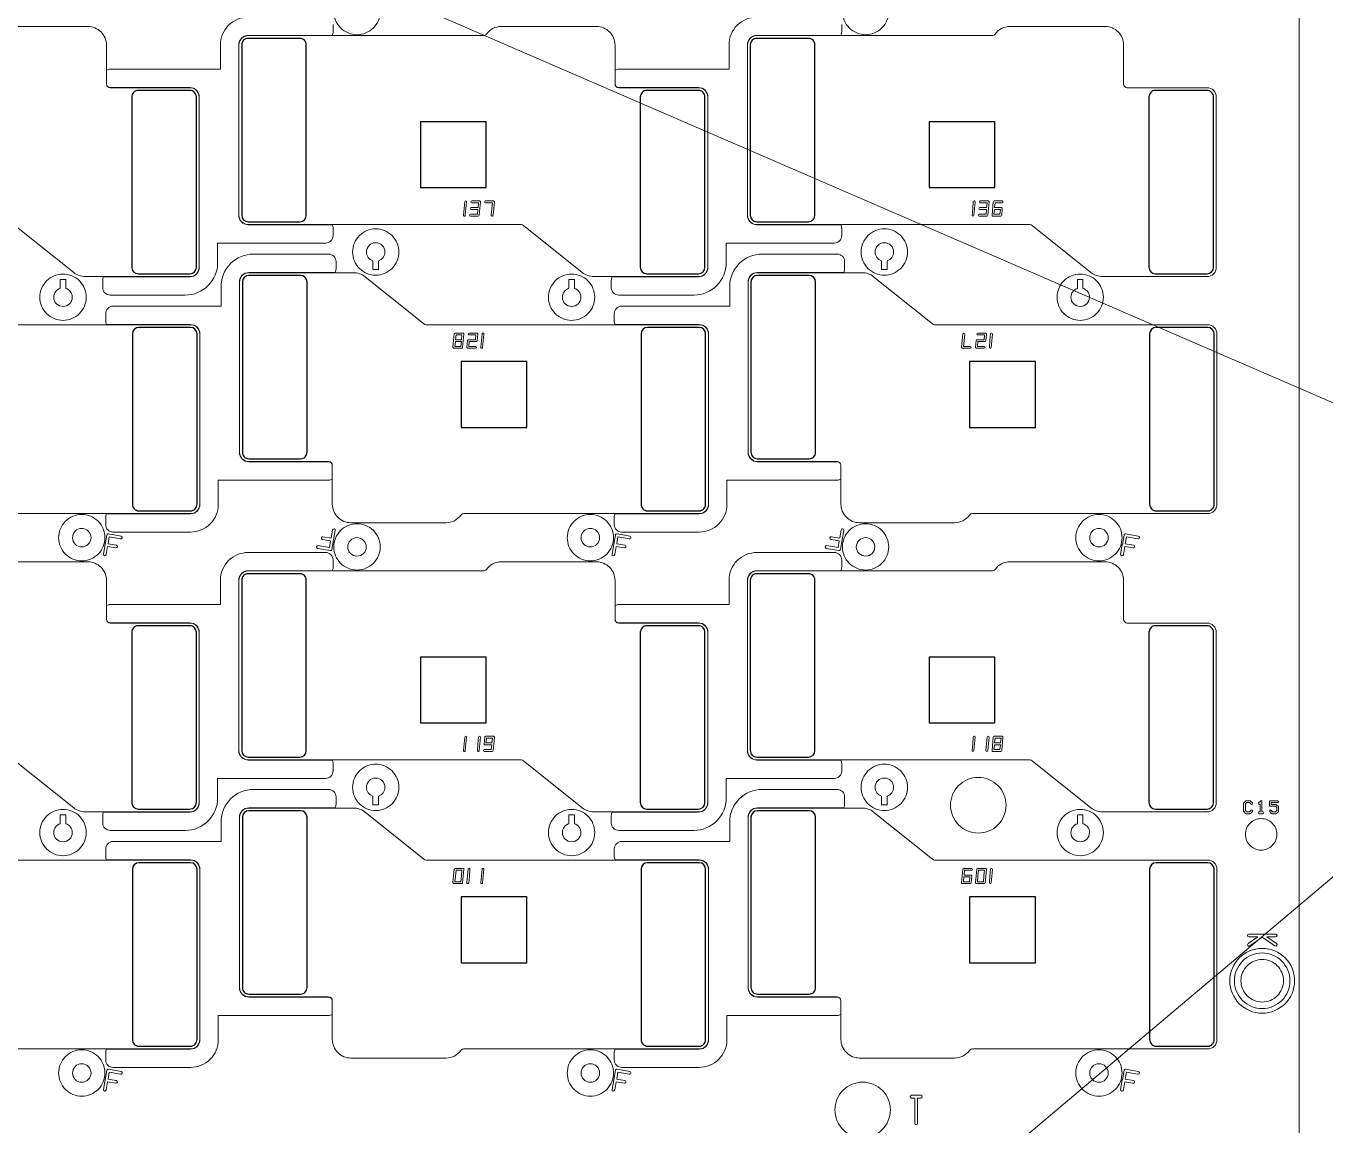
# Model space of a CAD drawing. Extents: x 2541 to 3941, y 2348 to 3338.
# Drawn here: x 3621.2 to 3691.3, y 2917.7 to 2977.1 of the extents above; entities that cross this region are included whole.
import ezdxf

# ---------------------------------------------------------------- set-up
doc = ezdxf.new("R2010")
doc.units = 0
doc.layers.get('0').update_dxf_attribs({"lineweight": 0})
doc.layers.add('barcodea-b_layer1', color=2, linetype='Continuous')
doc.layers.add('susa-b_layer0', color=1, linetype='Continuous')
doc.layers.add('備註', color=1, linetype='Continuous', lineweight=0)

msp = doc.modelspace()

# ---------------------------------------------------------------- linework, layer by layer
for p, q in [((3687.88549, 2934.54087), (3687.98483, 2934.54087)), ((3688.71601, 2927.52095), (3688.19408, 2927.8809))]:
    msp.add_line(p, q)
at = {"linetype": 'Continuous'}
for points in [[(3689.94795, 3057.52356), (3689.94795, 2915.09945, 0.142084), (3687.18575, 2915.45844), (3687.18575, 2914.95186, -0.19212), (3690.44795, 2914.25854), (3690.44795, 2906.77522, -0.192121), (3687.18575, 2906.0819), (3687.18575, 2905.57531, 0.013526), (3687.45389, 2905.54135)], [(3633.17948, 2977.55701, 0.414364), (3631.6796, 2976.05638), (3631.6796, 2974.74701), (3625.72249, 2974.74701, 0.124388), (3625.53249, 2974.69901), (3625.53249, 2973.94701, 0.414224), (3625.72249, 2973.75701), (3630.02947, 2973.75701, -0.414218), (3630.53959, 2973.24688), (3630.53959, 2964.047, -0.414217), (3630.02947, 2963.53688), (3625.3705, 2963.53688, 0.124388), (3625.32249, 2963.34688), (3625.32249, 2962.94688, 0.414218), (3625.72249, 2962.54688), (3629.77959, 2962.54688, 0.414215), (3631.52959, 2964.29688), (3631.52959, 2965.35688), (3637.36437, 2965.35688, 0.414218), (3637.76437, 2965.75688), (3637.76437, 2966.15688, 0.124386), (3637.71636, 2966.34688), (3633.17948, 2966.34688, -0.414365), (3632.6696, 2966.85701), (3632.6696, 2976.05688, -0.414366), (3633.17948, 2976.56701), (3637.71636, 2976.56701, 0.124392), (3637.76437, 2976.75701), (3637.76437, 2977.15701, 0.414218)], [(3660.64948, 2977.55701, 0.414364), (3659.1496, 2976.05638), (3659.1496, 2974.74701), (3653.19249, 2974.74701, 0.124388), (3653.00249, 2974.69901), (3653.00249, 2973.94701, 0.414224), (3653.19249, 2973.75701), (3657.49947, 2973.75701, -0.414218), (3658.00959, 2973.24688), (3658.00959, 2964.047, -0.414217), (3657.49947, 2963.53688), (3652.8405, 2963.53688, 0.124388), (3652.79249, 2963.34688), (3652.79249, 2962.94688, 0.414218), (3653.19249, 2962.54688), (3657.24959, 2962.54688, 0.414215), (3658.99959, 2964.29688), (3658.99959, 2965.35688), (3664.83437, 2965.35688, 0.414218), (3665.23437, 2965.75688), (3665.23437, 2966.15688, 0.124386), (3665.18636, 2966.34688), (3660.64948, 2966.34688, -0.414365), (3660.1396, 2966.85701), (3660.1396, 2976.05688, -0.414366), (3660.64948, 2976.56701), (3665.18636, 2976.56701, 0.124392), (3665.23437, 2976.75701), (3665.23437, 2977.15701, 0.414218)], [(3687.83549, 2935.06618), (3687.83549, 2934.64087), (3687.78615, 2934.64087, 1), (3687.78615, 2934.54087), (3687.88549, 2934.54087)], [(3687.98483, 2934.54087, 1), (3687.98483, 2934.64087), (3687.93549, 2934.64087), (3687.93549, 2935.18689, 0.669786), (3687.84998, 2935.22209), (3687.7508, 2935.12291, 1), (3687.82151, 2935.0522), (3687.83549, 2935.06618)], [(3688.19408, 2927.8809), (3688.67343, 2927.8809, 1), (3688.67343, 2928.0309), (3687.23303, 2928.0309, 1), (3687.23303, 2927.8809), (3687.71237, 2927.8809)], [(3687.71237, 2927.8809), (3687.19045, 2927.52095, 1), (3687.27561, 2927.39747), (3687.95323, 2927.8648), (3688.63085, 2927.39747, 1), (3688.71601, 2927.52095)]]:
    msp.add_lwpolyline(points, format="xyb", dxfattribs=at)
for points in [[(3640.3051, 2977.85785, 0.414215), (3639.0551, 2979.10785, 0.414215), (3637.8051, 2977.85785, 0.414215), (3639.0551, 2976.60785, 0.414215)], [(3667.7751, 2977.85785, 0.414215), (3666.5251, 2979.10785, 0.414215), (3665.2751, 2977.85785, 0.414215), (3666.5251, 2976.60785, 0.414215)], [(3630.52959, 2964.047), (3630.52959, 2973.24688, 0.414219), (3630.02947, 2973.74701), (3625.72249, 2973.74701, -0.414223), (3625.52249, 2973.94701), (3625.52249, 2976.05181, 0.414215), (3624.52249, 2977.0518), (3619.3856, 2977.0518, 0.24029), (3618.57596, 2976.6392, -0.240069), (3618.41453, 2976.55701), (3605.70948, 2976.55701, 0.414366), (3605.2096, 2976.05689), (3605.2096, 2966.85701, 0.414365), (3605.70948, 2966.35688), (3620.45901, 2966.35688, -0.170771), (3620.58422, 2966.31284), (3623.75516, 2963.7671, 0.170765), (3624.38127, 2963.54688), (3630.02947, 2963.54688, 0.414218)], [(3657.99959, 2964.047), (3657.99959, 2973.24688, 0.414219), (3657.49947, 2973.74701), (3653.19249, 2973.74701, -0.414223), (3652.99249, 2973.94701), (3652.99249, 2976.05181, 0.414215), (3651.99249, 2977.0518), (3646.8556, 2977.0518, 0.24029), (3646.04596, 2976.6392, -0.240069), (3645.88453, 2976.55701), (3633.17948, 2976.55701, 0.414366), (3632.6796, 2976.05689), (3632.6796, 2966.85701, 0.414365), (3633.17948, 2966.35688), (3647.92901, 2966.35688, -0.170771), (3648.05422, 2966.31284), (3651.22516, 2963.7671, 0.170765), (3651.85127, 2963.54688), (3657.49947, 2963.54688, 0.414218)], [(3685.46959, 2964.047), (3685.46959, 2973.24688, 0.414219), (3684.96947, 2973.74701), (3680.66249, 2973.74701, -0.414223), (3680.46249, 2973.94701), (3680.46249, 2976.05181, 0.414215), (3679.46249, 2977.0518), (3674.3256, 2977.0518, 0.24029), (3673.51596, 2976.6392, -0.240069), (3673.35453, 2976.55701), (3660.64948, 2976.55701, 0.414366), (3660.1496, 2976.05689), (3660.1496, 2966.85701, 0.414365), (3660.64948, 2966.35688), (3675.39901, 2966.35688, -0.170771), (3675.52422, 2966.31284), (3678.69516, 2963.7671, 0.170765), (3679.32127, 2963.54688), (3684.96947, 2963.54688, 0.414218)], [(3644.97475, 2967.57429, 1), (3644.8752, 2967.58383), (3644.84076, 2967.2243), (3644.80633, 2966.86478, 1), (3644.90587, 2966.85524), (3644.94031, 2967.21477)], [(3645.72475, 2967.57429, 0.443552), (3645.6748, 2967.62906), (3645.25312, 2967.62906, 1), (3645.25312, 2967.52906), (3645.61996, 2967.52906), (3645.5951, 2967.26953), (3645.21868, 2967.26953, 1), (3645.21868, 2967.16953), (3645.58552, 2967.16953), (3645.56066, 2966.91001), (3645.18425, 2966.91001, 1), (3645.18425, 2966.81001), (3645.60592, 2966.81001, 0.387555), (3645.65587, 2966.85524)], [(3646.47475, 2967.57429, 0.443552), (3646.4248, 2967.62906), (3646.00312, 2967.62906, 1), (3646.00312, 2967.52906), (3646.36996, 2967.52906), (3646.30633, 2966.86478, 1), (3646.40587, 2966.85524)], [(3672.44475, 2967.57429, 1), (3672.3452, 2967.58383), (3672.31076, 2967.2243), (3672.27633, 2966.86478, 1), (3672.37587, 2966.85524), (3672.41031, 2967.21477)], [(3673.19475, 2967.57429, 0.443552), (3673.1448, 2967.62906), (3672.72312, 2967.62906, 1), (3672.72312, 2967.52906), (3673.08996, 2967.52906), (3673.0651, 2967.26953), (3672.68868, 2967.26953, 1), (3672.68868, 2967.16953), (3673.05552, 2967.16953), (3673.03066, 2966.91001), (3672.65425, 2966.91001, 1), (3672.65425, 2966.81001), (3673.07592, 2966.81001, 0.387555), (3673.12587, 2966.85524)], [(3673.91031, 2967.21477, 0.443552), (3673.86036, 2967.26953), (3673.4937, 2967.26953), (3673.51856, 2967.52906), (3673.89497, 2967.52906, 1), (3673.89497, 2967.62906), (3673.47329, 2967.62906, 0.387555), (3673.42335, 2967.58383), (3673.35447, 2966.86478, 0.443552), (3673.40442, 2966.81001), (3673.82592, 2966.81001, 0.387555), (3673.87587, 2966.85524)], [(3641.31768, 2964.873, 0.414215), (3640.06768, 2966.123, 0.414215), (3638.81768, 2964.873, 0.414215), (3640.06768, 2963.623, 0.414215)], [(3668.78768, 2964.873, 0.414215), (3667.53768, 2966.123, 0.414215), (3666.28768, 2964.873, 0.414215), (3667.53768, 2963.623, 0.414215)], [(3640.56768, 2964.873, -0.327542), (3640.21768, 2964.39603), (3640.21768, 2963.92185), (3639.91768, 2963.92185), (3639.91768, 2964.39603, -0.327544), (3639.56768, 2964.873, -0.414217), (3640.06768, 2965.373, -0.414217)], [(3668.03768, 2964.873, -0.327542), (3667.68768, 2964.39603), (3667.68768, 2963.92185), (3667.38768, 2963.92185), (3667.38768, 2964.39603, -0.327544), (3667.03768, 2964.873, -0.414217), (3667.53768, 2965.373, -0.414217)], [(3637.92341, 2963.95688), (3637.92341, 2964.35688, 0.414218), (3637.52341, 2964.75688), (3633.4663, 2964.75688, 0.414215), (3631.7163, 2963.00688), (3631.7163, 2961.94688), (3625.88153, 2961.94688, 0.414218), (3625.48153, 2961.54688), (3625.48153, 2961.14688, 0.124388), (3625.52953, 2960.95688), (3630.06642, 2960.95688, -0.414365), (3630.57629, 2960.44675), (3630.57629, 2951.24688, -0.414366), (3630.06642, 2950.73675), (3625.52953, 2950.73675, 0.124388), (3625.48153, 2950.54675), (3625.48153, 2950.14675, 0.414218), (3625.88153, 2949.74675), (3630.06642, 2949.74675, 0.414364), (3631.56629, 2951.24738), (3631.56629, 2952.55675), (3637.52341, 2952.55675, 0.124386), (3637.71341, 2952.60475), (3637.71341, 2953.35675, 0.414224), (3637.52341, 2953.54675), (3633.21643, 2953.54675, -0.414218), (3632.7063, 2954.05688), (3632.7063, 2963.25676, -0.414217), (3633.21643, 2963.76688), (3637.8754, 2963.76688, 0.124392)], [(3665.39341, 2963.95688), (3665.39341, 2964.35688, 0.414218), (3664.99341, 2964.75688), (3660.9363, 2964.75688, 0.414215), (3659.1863, 2963.00688), (3659.1863, 2961.94688), (3653.35153, 2961.94688, 0.414218), (3652.95153, 2961.54688), (3652.95153, 2961.14688, 0.124388), (3652.99953, 2960.95688), (3657.53642, 2960.95688, -0.414365), (3658.04629, 2960.44675), (3658.04629, 2951.24688, -0.414366), (3657.53642, 2950.73675), (3652.99953, 2950.73675, 0.124388), (3652.95153, 2950.54675), (3652.95153, 2950.14675, 0.414218), (3653.35153, 2949.74675), (3657.53642, 2949.74675, 0.414364), (3659.03629, 2951.24738), (3659.03629, 2952.55675), (3664.99341, 2952.55675, 0.124386), (3665.18341, 2952.60475), (3665.18341, 2953.35675, 0.414224), (3664.99341, 2953.54675), (3660.68643, 2953.54675, -0.414218), (3660.1763, 2954.05688), (3660.1763, 2963.25676, -0.414217), (3660.68643, 2963.76688), (3665.3454, 2963.76688, 0.124392)], [(3630.56629, 2951.24687), (3630.56629, 2960.44675, 0.414365), (3630.06642, 2960.94688), (3615.31689, 2960.94688, -0.170771), (3615.19168, 2960.99092), (3612.02074, 2963.53666, 0.170765), (3611.39463, 2963.75688), (3605.74643, 2963.75688, 0.414218), (3605.2463, 2963.25676), (3605.2463, 2954.05688, 0.414219), (3605.74643, 2953.55675), (3610.05341, 2953.55675, -0.414223), (3610.25341, 2953.35675), (3610.25341, 2951.25195, 0.414215), (3611.2534, 2950.25196), (3616.3903, 2950.25196, 0.24029), (3617.19994, 2950.66456, -0.240069), (3617.36137, 2950.74675), (3630.06642, 2950.74675, 0.414366)], [(3658.03629, 2951.24687), (3658.03629, 2960.44675, 0.414365), (3657.53642, 2960.94688), (3642.78689, 2960.94688, -0.170771), (3642.66168, 2960.99092), (3639.49074, 2963.53666, 0.170765), (3638.86463, 2963.75688), (3633.21643, 2963.75688, 0.414218), (3632.7163, 2963.25676), (3632.7163, 2954.05688, 0.414219), (3633.21643, 2953.55675), (3637.52341, 2953.55675, -0.414223), (3637.72341, 2953.35675), (3637.72341, 2951.25195, 0.414215), (3638.7234, 2950.25196), (3643.8603, 2950.25196, 0.24029), (3644.66994, 2950.66456, -0.240069), (3644.83137, 2950.74675), (3657.53642, 2950.74675, 0.414366)], [(3685.50629, 2951.24687), (3685.50629, 2960.44675, 0.414365), (3685.00642, 2960.94688), (3670.25689, 2960.94688, -0.170771), (3670.13168, 2960.99092), (3666.96074, 2963.53666, 0.170765), (3666.33463, 2963.75688), (3660.68643, 2963.75688, 0.414218), (3660.1863, 2963.25676), (3660.1863, 2954.05688, 0.414219), (3660.68643, 2953.55675), (3664.99341, 2953.55675, -0.414223), (3665.19341, 2953.35675), (3665.19341, 2951.25195, 0.414215), (3666.1934, 2950.25196), (3671.3303, 2950.25196, 0.24029), (3672.13994, 2950.66456, -0.240069), (3672.30137, 2950.74675), (3685.00642, 2950.74675, 0.414366)], [(3624.42822, 2962.43076, 0.414215), (3623.17822, 2963.68076, 0.414215), (3621.92822, 2962.43076, 0.414215), (3623.17822, 2961.18076, 0.414215)], [(3623.67822, 2962.43076, -0.414217), (3623.17822, 2961.93076, -0.414217), (3622.67822, 2962.43076, -0.327542), (3623.02822, 2962.90773), (3623.02822, 2963.38191), (3623.32822, 2963.38191), (3623.32822, 2962.90773, -0.327544)], [(3651.89822, 2962.43076, 0.414215), (3650.64822, 2963.68076, 0.414215), (3649.39822, 2962.43076, 0.414215), (3650.64822, 2961.18076, 0.414215)], [(3651.14822, 2962.43076, -0.414217), (3650.64822, 2961.93076, -0.414217), (3650.14822, 2962.43076, -0.327542), (3650.49822, 2962.90773), (3650.49822, 2963.38191), (3650.79822, 2963.38191), (3650.79822, 2962.90773, -0.327544)], [(3679.36822, 2962.43076, 0.414215), (3678.11822, 2963.68076, 0.414215), (3676.86822, 2962.43076, 0.414215), (3678.11822, 2961.18076, 0.414215)], [(3678.61822, 2962.43076, -0.414217), (3678.11822, 2961.93076, -0.414217), (3677.61822, 2962.43076, -0.327542), (3677.96822, 2962.90773), (3677.96822, 2963.38191), (3678.26822, 2963.38191), (3678.26822, 2962.90773, -0.327544)], [(3644.83142, 2960.43898, 0.443552), (3644.78148, 2960.49375), (3644.35997, 2960.49375, 0.387555), (3644.31003, 2960.44852), (3644.24115, 2959.72947, 0.443552), (3644.2911, 2959.6747), (3644.7126, 2959.6747, 0.387555), (3644.76255, 2959.71993)], [(3645.58142, 2960.43898, 0.443552), (3645.53148, 2960.49375), (3645.1098, 2960.49375, 1), (3645.1098, 2960.39375), (3645.47663, 2960.39375), (3645.45178, 2960.13423), (3645.07554, 2960.13423, 0.387555), (3645.02559, 2960.08899), (3644.99115, 2959.72947, 0.443552), (3645.0411, 2959.6747), (3645.46278, 2959.6747, 1), (3645.46278, 2959.7747), (3645.09594, 2959.7747), (3645.1208, 2960.03423), (3645.49704, 2960.03423, 0.387555), (3645.54699, 2960.07946)], [(3645.90957, 2960.43898, 1), (3645.81003, 2960.44852), (3645.77559, 2960.08899), (3645.74115, 2959.72947, 1), (3645.8407, 2959.71993), (3645.87513, 2960.07946)], [(3672.18278, 2959.6747, 1), (3672.18278, 2959.7747), (3671.81594, 2959.7747), (3671.87957, 2960.43898, 1), (3671.78003, 2960.44852), (3671.71115, 2959.72947, 0.443552), (3671.7611, 2959.6747)], [(3673.05142, 2960.43898, 0.443552), (3673.00148, 2960.49375), (3672.5798, 2960.49375, 1), (3672.5798, 2960.39375), (3672.94663, 2960.39375), (3672.92178, 2960.13423), (3672.54554, 2960.13423, 0.387555), (3672.49559, 2960.08899), (3672.46115, 2959.72947, 0.443552), (3672.5111, 2959.6747), (3672.93278, 2959.6747, 1), (3672.93278, 2959.7747), (3672.56594, 2959.7747), (3672.5908, 2960.03423), (3672.96704, 2960.03423, 0.387555), (3673.01699, 2960.07946)], [(3673.37957, 2960.43898, 1), (3673.28003, 2960.44852), (3673.24559, 2960.08899), (3673.21115, 2959.72947, 1), (3673.3107, 2959.71993), (3673.34513, 2960.07946)], [(3625.4408, 2949.44591, 0.414215), (3624.1908, 2950.69591, 0.414215), (3622.9408, 2949.44591, 0.414215), (3624.1908, 2948.19591, 0.414215)], [(3652.9108, 2949.44591, 0.414215), (3651.6608, 2950.69591, 0.414215), (3650.4108, 2949.44591, 0.414215), (3651.6608, 2948.19591, 0.414215)], [(3680.3808, 2949.44591, 0.414215), (3679.1308, 2950.69591, 0.414215), (3677.8808, 2949.44591, 0.414215), (3679.1308, 2948.19591, 0.414215)], [(3624.6908, 2949.44591, -0.414217), (3624.1908, 2948.94591, -0.414217), (3623.6908, 2949.44591, -0.414217), (3624.1908, 2949.94591, -0.414217)], [(3637.8833, 2949.83563, 1), (3637.73558, 2949.86168), (3637.65804, 2949.42194), (3637.2183, 2949.49948, 1), (3637.19226, 2949.35176), (3637.632, 2949.27422), (3637.56748, 2948.90834), (3636.95654, 2949.01606, 1), (3636.9305, 2948.86834), (3637.6153, 2948.74759, 0.414237), (3637.70218, 2948.80843), (3637.79268, 2949.32169), (3637.7928, 2949.32237)], [(3640.3051, 2948.94785, 0.414215), (3639.0551, 2950.19785, 0.414215), (3637.8051, 2948.94785, 0.414215), (3639.0551, 2947.69785, 0.414215)], [(3652.1608, 2949.44591, -0.414217), (3651.6608, 2948.94591, -0.414217), (3651.1608, 2949.44591, -0.414217), (3651.6608, 2949.94591, -0.414217)], [(3665.3533, 2949.83563, 1), (3665.20558, 2949.86168), (3665.12804, 2949.42194), (3664.6883, 2949.49948, 1), (3664.66226, 2949.35176), (3665.102, 2949.27422), (3665.03748, 2948.90834), (3664.42654, 2949.01606, 1), (3664.4005, 2948.86834), (3665.0853, 2948.74759, 0.414237), (3665.17218, 2948.80843), (3665.26268, 2949.32169), (3665.2628, 2949.32237)], [(3667.7751, 2948.94785, 0.414215), (3666.5251, 2950.19785, 0.414215), (3665.2751, 2948.94785, 0.414215), (3666.5251, 2947.69785, 0.414215)], [(3679.6308, 2949.44591, -0.414217), (3679.1308, 2948.94591, -0.414217), (3678.6308, 2949.44591, -0.414217), (3679.1308, 2949.94591, -0.414217)], [(3626.3154, 2949.52542), (3625.6306, 2949.64617, 0.414237), (3625.54372, 2949.58533), (3625.45322, 2949.07207), (3625.4531, 2949.07139), (3625.3626, 2948.55813, 1), (3625.51032, 2948.53208), (3625.58785, 2948.97182), (3626.02759, 2948.89428, 1), (3626.05364, 2949.042), (3625.6139, 2949.11954), (3625.67842, 2949.48542), (3626.28936, 2949.3777, 1)], [(3639.5551, 2948.94785, -0.414217), (3639.0551, 2948.44785, -0.414217), (3638.5551, 2948.94785, -0.414217), (3639.0551, 2949.44785, -0.414217)], [(3653.7854, 2949.52542), (3653.1006, 2949.64617, 0.414237), (3653.01372, 2949.58533), (3652.92322, 2949.07207), (3652.9231, 2949.07139), (3652.8326, 2948.55813, 1), (3652.98032, 2948.53208), (3653.05785, 2948.97182), (3653.49759, 2948.89428, 1), (3653.52364, 2949.042), (3653.0839, 2949.11954), (3653.14842, 2949.48542), (3653.75936, 2949.3777, 1)], [(3667.0251, 2948.94785, -0.414217), (3666.5251, 2948.44785, -0.414217), (3666.0251, 2948.94785, -0.414217), (3666.5251, 2949.44785, -0.414217)], [(3681.2554, 2949.52542), (3680.5706, 2949.64617, 0.414237), (3680.48372, 2949.58533), (3680.39322, 2949.07207), (3680.3931, 2949.07139), (3680.3026, 2948.55813, 1), (3680.45032, 2948.53208), (3680.52785, 2948.97182), (3680.96759, 2948.89428, 1), (3680.99364, 2949.042), (3680.5539, 2949.11954), (3680.61842, 2949.48542), (3681.22936, 2949.3777, 1)], [(3637.76437, 2936.84688), (3637.76437, 2937.24688, 0.124386), (3637.71636, 2937.43688), (3633.17948, 2937.43688, -0.414365), (3632.6696, 2937.94701), (3632.6696, 2947.14688, -0.414366), (3633.17948, 2947.65701), (3637.71636, 2947.65701, 0.124392), (3637.76437, 2947.84701), (3637.76437, 2948.24701, 0.414218), (3637.36437, 2948.64701), (3633.17948, 2948.64701, 0.414364), (3631.6796, 2947.14638), (3631.6796, 2945.83701), (3625.72249, 2945.83701, 0.124388), (3625.53249, 2945.78901), (3625.53249, 2945.03701, 0.414224), (3625.72249, 2944.84701), (3630.02947, 2944.84701, -0.414218), (3630.53959, 2944.33688), (3630.53959, 2935.137, -0.414217), (3630.02947, 2934.62688), (3625.3705, 2934.62688, 0.124388), (3625.32249, 2934.43688), (3625.32249, 2934.03688, 0.414218), (3625.72249, 2933.63688), (3629.77959, 2933.63688, 0.414215), (3631.52959, 2935.38688), (3631.52959, 2936.44688), (3637.36437, 2936.44688, 0.414218)], [(3665.23437, 2936.84688), (3665.23437, 2937.24688, 0.124386), (3665.18636, 2937.43688), (3660.64948, 2937.43688, -0.414365), (3660.1396, 2937.94701), (3660.1396, 2947.14688, -0.414366), (3660.64948, 2947.65701), (3665.18636, 2947.65701, 0.124392), (3665.23437, 2947.84701), (3665.23437, 2948.24701, 0.414218), (3664.83437, 2948.64701), (3660.64948, 2948.64701, 0.414364), (3659.1496, 2947.14638), (3659.1496, 2945.83701), (3653.19249, 2945.83701, 0.124388), (3653.00249, 2945.78901), (3653.00249, 2945.03701, 0.414224), (3653.19249, 2944.84701), (3657.49947, 2944.84701, -0.414218), (3658.00959, 2944.33688), (3658.00959, 2935.137, -0.414217), (3657.49947, 2934.62688), (3652.8405, 2934.62688, 0.124388), (3652.79249, 2934.43688), (3652.79249, 2934.03688, 0.414218), (3653.19249, 2933.63688), (3657.24959, 2933.63688, 0.414215), (3658.99959, 2935.38688), (3658.99959, 2936.44688), (3664.83437, 2936.44688, 0.414218)], [(3630.52959, 2935.137), (3630.52959, 2944.33688, 0.414219), (3630.02947, 2944.83701), (3625.72249, 2944.83701, -0.414223), (3625.52249, 2945.03701), (3625.52249, 2947.14181, 0.414215), (3624.52249, 2948.1418), (3619.3856, 2948.1418, 0.24029), (3618.57596, 2947.7292, -0.240069), (3618.41453, 2947.64701), (3605.70948, 2947.64701, 0.414366), (3605.2096, 2947.14689), (3605.2096, 2937.94701, 0.414365), (3605.70948, 2937.44688), (3620.45901, 2937.44688, -0.170771), (3620.58422, 2937.40284), (3623.75516, 2934.8571, 0.170765), (3624.38127, 2934.63688), (3630.02947, 2934.63688, 0.414218)], [(3657.99959, 2935.137), (3657.99959, 2944.33688, 0.414219), (3657.49947, 2944.83701), (3653.19249, 2944.83701, -0.414223), (3652.99249, 2945.03701), (3652.99249, 2947.14181, 0.414215), (3651.99249, 2948.1418), (3646.8556, 2948.1418, 0.24029), (3646.04596, 2947.7292, -0.240069), (3645.88453, 2947.64701), (3633.17948, 2947.64701, 0.414366), (3632.6796, 2947.14689), (3632.6796, 2937.94701, 0.414365), (3633.17948, 2937.44688), (3647.92901, 2937.44688, -0.170771), (3648.05422, 2937.40284), (3651.22516, 2934.8571, 0.170765), (3651.85127, 2934.63688), (3657.49947, 2934.63688, 0.414218)], [(3685.46959, 2935.137), (3685.46959, 2944.33688, 0.414219), (3684.96947, 2944.83701), (3680.66249, 2944.83701, -0.414223), (3680.46249, 2945.03701), (3680.46249, 2947.14181, 0.414215), (3679.46249, 2948.1418), (3674.3256, 2948.1418, 0.24029), (3673.51596, 2947.7292, -0.240069), (3673.35453, 2947.64701), (3660.64948, 2947.64701, 0.414366), (3660.1496, 2947.14689), (3660.1496, 2937.94701, 0.414365), (3660.64948, 2937.44688), (3675.39901, 2937.44688, -0.170771), (3675.52422, 2937.40284), (3678.69516, 2934.8571, 0.170765), (3679.32127, 2934.63688), (3684.96947, 2934.63688, 0.414218)], [(3644.97475, 2938.66429, 1), (3644.8752, 2938.67383), (3644.84076, 2938.3143), (3644.80633, 2937.95478, 1), (3644.90587, 2937.94524), (3644.94031, 2938.30477)], [(3645.72475, 2938.66429, 1), (3645.6252, 2938.67383), (3645.59076, 2938.3143), (3645.55633, 2937.95478, 1), (3645.65587, 2937.94524), (3645.69031, 2938.30477)], [(3646.47475, 2938.66429, 0.443552), (3646.4248, 2938.71906), (3646.00329, 2938.71906, 0.387555), (3645.95335, 2938.67383), (3645.91891, 2938.3143, 0.443552), (3645.96886, 2938.25953), (3646.33552, 2938.25953), (3646.31066, 2938.00001), (3645.93425, 2938.00001, 1), (3645.93425, 2937.90001), (3646.35592, 2937.90001, 0.387555), (3646.40587, 2937.94524)], [(3672.44475, 2938.66429, 1), (3672.3452, 2938.67383), (3672.31076, 2938.3143), (3672.27633, 2937.95478, 1), (3672.37587, 2937.94524), (3672.41031, 2938.30477)], [(3673.19475, 2938.66429, 1), (3673.0952, 2938.67383), (3673.06076, 2938.3143), (3673.02633, 2937.95478, 1), (3673.12587, 2937.94524), (3673.16031, 2938.30477)], [(3673.94475, 2938.66429, 0.443552), (3673.8948, 2938.71906), (3673.47329, 2938.71906, 0.387555), (3673.42335, 2938.67383), (3673.35447, 2937.95478, 0.443552), (3673.40442, 2937.90001), (3673.82592, 2937.90001, 0.387555), (3673.87587, 2937.94524)], [(3641.31768, 2935.963, 0.414215), (3640.06768, 2937.213, 0.414215), (3638.81768, 2935.963, 0.414215), (3640.06768, 2934.713, 0.414215)], [(3668.78768, 2935.963, 0.414215), (3667.53768, 2937.213, 0.414215), (3666.28768, 2935.963, 0.414215), (3667.53768, 2934.713, 0.414215)], [(3640.56768, 2935.963, -0.327542), (3640.21768, 2935.48603), (3640.21768, 2935.01185), (3639.91768, 2935.01185), (3639.91768, 2935.48603, -0.327544), (3639.56768, 2935.963, -0.414217), (3640.06768, 2936.463, -0.414217)], [(3668.03768, 2935.963, -0.327542), (3667.68768, 2935.48603), (3667.68768, 2935.01185), (3667.38768, 2935.01185), (3667.38768, 2935.48603, -0.327544), (3667.03768, 2935.963, -0.414217), (3667.53768, 2936.463, -0.414217)], [(3674.11298, 2934.99689, 0.414215), (3672.61298, 2936.49689, 0.414215), (3671.11298, 2934.99689, 0.414215), (3672.61298, 2933.49689, 0.414215)], [(3637.92341, 2935.04688), (3637.92341, 2935.44688, 0.414218), (3637.52341, 2935.84688), (3633.4663, 2935.84688, 0.414215), (3631.7163, 2934.09688), (3631.7163, 2933.03688), (3625.88153, 2933.03688, 0.414218), (3625.48153, 2932.63688), (3625.48153, 2932.23688, 0.124388), (3625.52953, 2932.04688), (3630.06642, 2932.04688, -0.414365), (3630.57629, 2931.53675), (3630.57629, 2922.33688, -0.414366), (3630.06642, 2921.82675), (3625.52953, 2921.82675, 0.124388), (3625.48153, 2921.63675), (3625.48153, 2921.23675, 0.414218), (3625.88153, 2920.83675), (3630.06642, 2920.83675, 0.414364), (3631.56629, 2922.33738), (3631.56629, 2923.64675), (3637.52341, 2923.64675, 0.124386), (3637.71341, 2923.69475), (3637.71341, 2924.44675, 0.414224), (3637.52341, 2924.63675), (3633.21643, 2924.63675, -0.414218), (3632.7063, 2925.14688), (3632.7063, 2934.34676, -0.414217), (3633.21643, 2934.85688), (3637.8754, 2934.85688, 0.124392)], [(3665.39341, 2935.04688), (3665.39341, 2935.44688, 0.414218), (3664.99341, 2935.84688), (3660.9363, 2935.84688, 0.414215), (3659.1863, 2934.09688), (3659.1863, 2933.03688), (3653.35153, 2933.03688, 0.414218), (3652.95153, 2932.63688), (3652.95153, 2932.23688, 0.124388), (3652.99953, 2932.04688), (3657.53642, 2932.04688, -0.414365), (3658.04629, 2931.53675), (3658.04629, 2922.33688, -0.414366), (3657.53642, 2921.82675), (3652.99953, 2921.82675, 0.124388), (3652.95153, 2921.63675), (3652.95153, 2921.23675, 0.414218), (3653.35153, 2920.83675), (3657.53642, 2920.83675, 0.414364), (3659.03629, 2922.33738), (3659.03629, 2923.64675), (3664.99341, 2923.64675, 0.124386), (3665.18341, 2923.69475), (3665.18341, 2924.44675, 0.414224), (3664.99341, 2924.63675), (3660.68643, 2924.63675, -0.414218), (3660.1763, 2925.14688), (3660.1763, 2934.34676, -0.414217), (3660.68643, 2934.85688), (3665.3454, 2934.85688, 0.124392)], [(3687.41952, 2934.65485, 1), (3687.34881, 2934.72556), (3687.26412, 2934.64087), (3687.10686, 2934.64087), (3687.03682, 2934.71091), (3687.03682, 2935.06684), (3687.10686, 2935.13689), (3687.26412, 2935.13689), (3687.34881, 2935.0522, 1), (3687.41952, 2935.12291), (3687.32034, 2935.22209, 0.200121), (3687.28483, 2935.23689), (3687.08615, 2935.23689, 0.200121), (3687.05064, 2935.22209), (3686.95162, 2935.12306, 0.200121), (3686.93682, 2935.08755), (3686.93682, 2934.6902, 0.200121), (3686.95162, 2934.65469), (3687.05064, 2934.55567, 0.200121), (3687.08615, 2934.54087), (3687.28483, 2934.54087, 0.200121), (3687.32034, 2934.55567)], [(3688.83417, 2934.6902), (3688.83417, 2934.88888, 0.200121), (3688.81937, 2934.92439), (3688.72034, 2935.02342, 0.200121), (3688.68483, 2935.03822), (3688.43682, 2935.03822), (3688.43682, 2935.13689), (3688.78417, 2935.13689, 1), (3688.78417, 2935.23689), (3688.38682, 2935.23689, 0.414253), (3688.33682, 2935.18689), (3688.33682, 2934.98822, 0.414253), (3688.38682, 2934.93822), (3688.66412, 2934.93822), (3688.73417, 2934.86817), (3688.73417, 2934.71091), (3688.66412, 2934.64087), (3688.50686, 2934.64087), (3688.42217, 2934.72556, 1), (3688.35146, 2934.65485), (3688.45064, 2934.55567, 0.200121), (3688.48615, 2934.54087), (3688.68483, 2934.54087, 0.200121), (3688.72034, 2934.55567), (3688.81937, 2934.65469, 0.200121)], [(3630.56629, 2922.33687), (3630.56629, 2931.53675, 0.414365), (3630.06642, 2932.03688), (3615.31689, 2932.03688, -0.170771), (3615.19168, 2932.08092), (3612.02074, 2934.62666, 0.170765), (3611.39463, 2934.84688), (3605.74643, 2934.84688, 0.414218), (3605.2463, 2934.34676), (3605.2463, 2925.14688, 0.414219), (3605.74643, 2924.64675), (3610.05341, 2924.64675, -0.414223), (3610.25341, 2924.44675), (3610.25341, 2922.34195, 0.414215), (3611.2534, 2921.34196), (3616.3903, 2921.34196, 0.24029), (3617.19994, 2921.75456, -0.240069), (3617.36137, 2921.83675), (3630.06642, 2921.83675, 0.414366)], [(3624.42822, 2933.52076, 0.414215), (3623.17822, 2934.77076, 0.414215), (3621.92822, 2933.52076, 0.414215), (3623.17822, 2932.27076, 0.414215)], [(3623.67822, 2933.52076, -0.414217), (3623.17822, 2933.02076, -0.414217), (3622.67822, 2933.52076, -0.327542), (3623.02822, 2933.99773), (3623.02822, 2934.47191), (3623.32822, 2934.47191), (3623.32822, 2933.99773, -0.327544)], [(3658.03629, 2922.33687), (3658.03629, 2931.53675, 0.414365), (3657.53642, 2932.03688), (3642.78689, 2932.03688, -0.170771), (3642.66168, 2932.08092), (3639.49074, 2934.62666, 0.170765), (3638.86463, 2934.84688), (3633.21643, 2934.84688, 0.414218), (3632.7163, 2934.34676), (3632.7163, 2925.14688, 0.414219), (3633.21643, 2924.64675), (3637.52341, 2924.64675, -0.414223), (3637.72341, 2924.44675), (3637.72341, 2922.34195, 0.414215), (3638.7234, 2921.34196), (3643.8603, 2921.34196, 0.24029), (3644.66994, 2921.75456, -0.240069), (3644.83137, 2921.83675), (3657.53642, 2921.83675, 0.414366)], [(3651.89822, 2933.52076, 0.414215), (3650.64822, 2934.77076, 0.414215), (3649.39822, 2933.52076, 0.414215), (3650.64822, 2932.27076, 0.414215)], [(3651.14822, 2933.52076, -0.414217), (3650.64822, 2933.02076, -0.414217), (3650.14822, 2933.52076, -0.327542), (3650.49822, 2933.99773), (3650.49822, 2934.47191), (3650.79822, 2934.47191), (3650.79822, 2933.99773, -0.327544)], [(3685.50629, 2922.33687), (3685.50629, 2931.53675, 0.414365), (3685.00642, 2932.03688), (3670.25689, 2932.03688, -0.170771), (3670.13168, 2932.08092), (3666.96074, 2934.62666, 0.170765), (3666.33463, 2934.84688), (3660.68643, 2934.84688, 0.414218), (3660.1863, 2934.34676), (3660.1863, 2925.14688, 0.414219), (3660.68643, 2924.64675), (3664.99341, 2924.64675, -0.414223), (3665.19341, 2924.44675), (3665.19341, 2922.34195, 0.414215), (3666.1934, 2921.34196), (3671.3303, 2921.34196, 0.24029), (3672.13994, 2921.75456, -0.240069), (3672.30137, 2921.83675), (3685.00642, 2921.83675, 0.414366)], [(3679.36822, 2933.52076, 0.414215), (3678.11822, 2934.77076, 0.414215), (3676.86822, 2933.52076, 0.414215), (3678.11822, 2932.27076, 0.414215)], [(3678.61822, 2933.52076, -0.414217), (3678.11822, 2933.02076, -0.414217), (3677.61822, 2933.52076, -0.327542), (3677.96822, 2933.99773), (3677.96822, 2934.47191), (3678.26822, 2934.47191), (3678.26822, 2933.99773, -0.327544)], [(3688.74074, 2933.42422, 0.414215), (3687.89074, 2934.27422, 0.414215), (3687.04074, 2933.42422, 0.414215), (3687.89074, 2932.57422, 0.414215)], [(3644.83142, 2931.52898, 0.443552), (3644.78148, 2931.58375), (3644.35997, 2931.58375, 0.387555), (3644.31003, 2931.53852), (3644.24115, 2930.81947, 0.443552), (3644.2911, 2930.7647), (3644.7126, 2930.7647, 0.387555), (3644.76255, 2930.80993)], [(3645.15957, 2931.52898, 1), (3645.06003, 2931.53852), (3645.02559, 2931.17899), (3644.99115, 2930.81947, 1), (3645.0907, 2930.80993), (3645.12513, 2931.16946)], [(3645.90957, 2931.52898, 1), (3645.81003, 2931.53852), (3645.77559, 2931.17899), (3645.74115, 2930.81947, 1), (3645.8407, 2930.80993), (3645.87513, 2931.16946)], [(3672.26699, 2931.16946, 0.443552), (3672.21704, 2931.22423), (3671.85038, 2931.22423), (3671.87524, 2931.48375), (3672.25165, 2931.48375, 1), (3672.25165, 2931.58375), (3671.82997, 2931.58375, 0.387555), (3671.78003, 2931.53852), (3671.71115, 2930.81947, 0.443552), (3671.7611, 2930.7647), (3672.1826, 2930.7647, 0.387555), (3672.23255, 2930.80993)], [(3673.05142, 2931.52898, 0.443552), (3673.00148, 2931.58375), (3672.57997, 2931.58375, 0.387555), (3672.53003, 2931.53852), (3672.46115, 2930.81947, 0.443552), (3672.5111, 2930.7647), (3672.9326, 2930.7647, 0.387555), (3672.98255, 2930.80993)], [(3673.37957, 2931.52898, 1), (3673.28003, 2931.53852), (3673.24559, 2931.17899), (3673.21115, 2930.81947, 1), (3673.3107, 2930.80993), (3673.34513, 2931.16946)], [(3689.44795, 2925.51688, -0.414215), (3687.94795, 2924.01688, -0.414215), (3686.44795, 2925.51688, -0.414215), (3687.94795, 2927.01688, -0.414215)], [(3689.09795, 2925.51688, 0.414215), (3687.94795, 2926.66688, 0.414215), (3686.79795, 2925.51688, 0.414215), (3687.94795, 2924.36688, 0.414215)], [(3625.4408, 2920.53591, 0.414215), (3624.1908, 2921.78591, 0.414215), (3622.9408, 2920.53591, 0.414215), (3624.1908, 2919.28591, 0.414215)], [(3652.9108, 2920.53591, 0.414215), (3651.6608, 2921.78591, 0.414215), (3650.4108, 2920.53591, 0.414215), (3651.6608, 2919.28591, 0.414215)], [(3680.3808, 2920.53591, 0.414215), (3679.1308, 2921.78591, 0.414215), (3677.8808, 2920.53591, 0.414215), (3679.1308, 2919.28591, 0.414215)], [(3624.6908, 2920.53591, -0.414217), (3624.1908, 2920.03591, -0.414217), (3623.6908, 2920.53591, -0.414217), (3624.1908, 2921.03591, -0.414217)], [(3652.1608, 2920.53591, -0.414217), (3651.6608, 2920.03591, -0.414217), (3651.1608, 2920.53591, -0.414217), (3651.6608, 2921.03591, -0.414217)], [(3679.6308, 2920.53591, -0.414217), (3679.1308, 2920.03591, -0.414217), (3678.6308, 2920.53591, -0.414217), (3679.1308, 2921.03591, -0.414217)], [(3626.3154, 2920.61542), (3625.6306, 2920.73617, 0.414237), (3625.54372, 2920.67533), (3625.45322, 2920.16207), (3625.4531, 2920.16139), (3625.3626, 2919.64813, 1), (3625.51032, 2919.62208), (3625.58785, 2920.06182), (3626.02759, 2919.98428, 1), (3626.05364, 2920.132), (3625.6139, 2920.20954), (3625.67842, 2920.57542), (3626.28936, 2920.4677, 1)], [(3653.7854, 2920.61542), (3653.1006, 2920.73617, 0.414237), (3653.01372, 2920.67533), (3652.92322, 2920.16207), (3652.9231, 2920.16139), (3652.8326, 2919.64813, 1), (3652.98032, 2919.62208), (3653.05785, 2920.06182), (3653.49759, 2919.98428, 1), (3653.52364, 2920.132), (3653.0839, 2920.20954), (3653.14842, 2920.57542), (3653.75936, 2920.4677, 1)], [(3681.2554, 2920.61542), (3680.5706, 2920.73617, 0.414237), (3680.48372, 2920.67533), (3680.39322, 2920.16207), (3680.3931, 2920.16139), (3680.3026, 2919.64813, 1), (3680.45032, 2919.62208), (3680.52785, 2920.06182), (3680.96759, 2919.98428, 1), (3680.99364, 2920.132), (3680.5539, 2920.20954), (3680.61842, 2920.57542), (3681.22936, 2920.4677, 1)], [(3667.8667, 2918.54227, 0.414215), (3666.3667, 2920.04227, 0.414215), (3664.8667, 2918.54227, 0.414215), (3666.3667, 2917.04227, 0.414215)], [(3669.50573, 2919.18218, 1), (3669.50573, 2919.33218), (3669.25738, 2919.33218), (3669.00904, 2919.33218, 1), (3669.00904, 2919.18218), (3669.18238, 2919.18218), (3669.18238, 2917.81679, 1), (3669.33238, 2917.81679), (3669.33238, 2919.18218)]]:
    msp.add_lwpolyline(points, format="xyb", close=True, dxfattribs=at)
for points in [[(3673.80552, 2967.16953), (3673.78066, 2966.91001), (3673.45926, 2966.91001), (3673.48412, 2967.16953)], [(3644.72663, 2960.39375), (3644.70178, 2960.13423), (3644.38038, 2960.13423), (3644.40524, 2960.39375)], [(3644.6922, 2960.03423), (3644.66734, 2959.7747), (3644.34594, 2959.7747), (3644.3708, 2960.03423)], [(3646.36996, 2938.61906), (3646.3451, 2938.35953), (3646.0237, 2938.35953), (3646.04856, 2938.61906)], [(3673.83996, 2938.61906), (3673.8151, 2938.35953), (3673.4937, 2938.35953), (3673.51856, 2938.61906)], [(3673.80552, 2938.25953), (3673.78066, 2938.00001), (3673.45926, 2938.00001), (3673.48412, 2938.25953)], [(3644.72663, 2931.48375), (3644.69744, 2931.17899), (3644.66734, 2930.8647), (3644.34594, 2930.8647), (3644.37513, 2931.16946), (3644.40524, 2931.48375)], [(3672.94663, 2931.48375), (3672.91744, 2931.17899), (3672.88734, 2930.8647), (3672.56594, 2930.8647), (3672.59513, 2931.16946), (3672.62524, 2931.48375)], [(3672.1622, 2931.12423), (3672.13734, 2930.8647), (3671.81594, 2930.8647), (3671.8408, 2931.12423)]]:
    msp.add_lwpolyline(points, close=True, dxfattribs=at)
msp.add_circle((3687.94795, 2925.51688), 1.75)
at = {"layer": 'barcodea-b_layer1', "linetype": 'Continuous'}
for points in [[(3646.04, 2968.34748), (3646.04, 2971.90348), (3642.484, 2971.90348), (3642.484, 2968.34748)], [(3673.51, 2968.34748), (3673.51, 2971.90348), (3669.954, 2971.90348), (3669.954, 2968.34748)], [(3648.23189, 2955.40028), (3648.23189, 2958.95628), (3644.67589, 2958.95628), (3644.67589, 2955.40028)], [(3675.70189, 2955.40028), (3675.70189, 2958.95628), (3672.14589, 2958.95628), (3672.14589, 2955.40028)], [(3646.04, 2939.43748), (3646.04, 2942.99348), (3642.484, 2942.99348), (3642.484, 2939.43748)], [(3673.51, 2939.43748), (3673.51, 2942.99348), (3669.954, 2942.99348), (3669.954, 2939.43748)], [(3648.23189, 2926.49028), (3648.23189, 2930.04628), (3644.67589, 2930.04628), (3644.67589, 2926.49028)], [(3675.70189, 2926.49028), (3675.70189, 2930.04628), (3672.14589, 2930.04628), (3672.14589, 2926.49028)]]:
    msp.add_lwpolyline(points, close=True, dxfattribs=at)
at = {"layer": 'susa-b_layer0', "linetype": 'Continuous'}
for points in [[(3636.31955, 2966.85701), (3636.31955, 2976.05714, 0.414221), (3635.96954, 2976.40715), (3633.17958, 2976.40715, 0.414218), (3632.82959, 2976.05714), (3632.82959, 2966.85726, 0.414197), (3633.17958, 2966.50725), (3635.96954, 2966.50725, 0.414007)], [(3663.78955, 2966.85701), (3663.78955, 2976.05714, 0.414221), (3663.43954, 2976.40715), (3660.64958, 2976.40715, 0.414218), (3660.29959, 2976.05714), (3660.29959, 2966.85726, 0.414197), (3660.64958, 2966.50725), (3663.43954, 2966.50725, 0.414007)], [(3630.37948, 2964.047), (3630.37948, 2973.24714, 0.414221), (3630.02947, 2973.59715), (3627.23951, 2973.59715, 0.414218), (3626.88952, 2973.24714), (3626.88952, 2964.04726, 0.414197), (3627.23951, 2963.69725), (3630.02947, 2963.69725, 0.414007)], [(3657.84948, 2964.047), (3657.84948, 2973.24714, 0.414221), (3657.49947, 2973.59715), (3654.70951, 2973.59715, 0.414218), (3654.35952, 2973.24714), (3654.35952, 2964.04726, 0.414197), (3654.70951, 2963.69725), (3657.49947, 2963.69725, 0.414007)], [(3685.31948, 2964.047), (3685.31948, 2973.24714, 0.414221), (3684.96947, 2973.59715), (3682.17951, 2973.59715, 0.414218), (3681.82952, 2973.24714), (3681.82952, 2964.04726, 0.414197), (3682.17951, 2963.69725), (3684.96947, 2963.69725, 0.414007)], [(3636.35638, 2954.05662), (3636.35638, 2963.2565, 0.414197), (3636.00639, 2963.60651), (3633.21643, 2963.60651, 0.414007), (3632.86642, 2963.25676), (3632.86642, 2954.05662, 0.414221), (3633.21643, 2953.70661), (3636.00639, 2953.70661, 0.414218)], [(3663.82638, 2954.05662), (3663.82638, 2963.2565, 0.414197), (3663.47639, 2963.60651), (3660.68643, 2963.60651, 0.414007), (3660.33642, 2963.25676), (3660.33642, 2954.05662, 0.414221), (3660.68643, 2953.70661), (3663.47639, 2953.70661, 0.414218)], [(3630.41631, 2951.24662), (3630.41631, 2960.4465, 0.414197), (3630.06632, 2960.79651), (3627.27636, 2960.79651, 0.414007), (3626.92635, 2960.44675), (3626.92635, 2951.24662, 0.414221), (3627.27636, 2950.89661), (3630.06632, 2950.89661, 0.414218)], [(3657.88631, 2951.24662), (3657.88631, 2960.4465, 0.414197), (3657.53632, 2960.79651), (3654.74636, 2960.79651, 0.414007), (3654.39635, 2960.44675), (3654.39635, 2951.24662, 0.414221), (3654.74636, 2950.89661), (3657.53632, 2950.89661, 0.414218)], [(3685.35631, 2951.24662), (3685.35631, 2960.4465, 0.414197), (3685.00632, 2960.79651), (3682.21636, 2960.79651, 0.414007), (3681.86635, 2960.44675), (3681.86635, 2951.24662, 0.414221), (3682.21636, 2950.89661), (3685.00632, 2950.89661, 0.414218)], [(3636.31955, 2937.94701), (3636.31955, 2947.14714, 0.414221), (3635.96954, 2947.49715), (3633.17958, 2947.49715, 0.414218), (3632.82959, 2947.14714), (3632.82959, 2937.94726, 0.414197), (3633.17958, 2937.59725), (3635.96954, 2937.59725, 0.414007)], [(3663.78955, 2937.94701), (3663.78955, 2947.14714, 0.414221), (3663.43954, 2947.49715), (3660.64958, 2947.49715, 0.414218), (3660.29959, 2947.14714), (3660.29959, 2937.94726, 0.414197), (3660.64958, 2937.59725), (3663.43954, 2937.59725, 0.414007)], [(3630.37948, 2935.137), (3630.37948, 2944.33714, 0.414221), (3630.02947, 2944.68715), (3627.23951, 2944.68715, 0.414218), (3626.88952, 2944.33714), (3626.88952, 2935.13726, 0.414197), (3627.23951, 2934.78725), (3630.02947, 2934.78725, 0.414007)], [(3657.84948, 2935.137), (3657.84948, 2944.33714, 0.414221), (3657.49947, 2944.68715), (3654.70951, 2944.68715, 0.414218), (3654.35952, 2944.33714), (3654.35952, 2935.13726, 0.414197), (3654.70951, 2934.78725), (3657.49947, 2934.78725, 0.414007)], [(3685.31948, 2935.137), (3685.31948, 2944.33714, 0.414221), (3684.96947, 2944.68715), (3682.17951, 2944.68715, 0.414218), (3681.82952, 2944.33714), (3681.82952, 2935.13726, 0.414197), (3682.17951, 2934.78725), (3684.96947, 2934.78725, 0.414007)], [(3636.35638, 2925.14662), (3636.35638, 2934.3465, 0.414197), (3636.00639, 2934.69651), (3633.21643, 2934.69651, 0.414007), (3632.86642, 2934.34676), (3632.86642, 2925.14662, 0.414221), (3633.21643, 2924.79661), (3636.00639, 2924.79661, 0.414218)], [(3663.82638, 2925.14662), (3663.82638, 2934.3465, 0.414197), (3663.47639, 2934.69651), (3660.68643, 2934.69651, 0.414007), (3660.33642, 2934.34676), (3660.33642, 2925.14662, 0.414221), (3660.68643, 2924.79661), (3663.47639, 2924.79661, 0.414218)], [(3630.41631, 2922.33662), (3630.41631, 2931.5365, 0.414197), (3630.06632, 2931.88651), (3627.27636, 2931.88651, 0.414007), (3626.92635, 2931.53675), (3626.92635, 2922.33662, 0.414221), (3627.27636, 2921.98661), (3630.06632, 2921.98661, 0.414218)], [(3657.88631, 2922.33662), (3657.88631, 2931.5365, 0.414197), (3657.53632, 2931.88651), (3654.74636, 2931.88651, 0.414007), (3654.39635, 2931.53675), (3654.39635, 2922.33662, 0.414221), (3654.74636, 2921.98661), (3657.53632, 2921.98661, 0.414218)], [(3685.35631, 2922.33662), (3685.35631, 2931.5365, 0.414197), (3685.00632, 2931.88651), (3682.21636, 2931.88651, 0.414007), (3681.86635, 2931.53675), (3681.86635, 2922.33662, 0.414221), (3682.21636, 2921.98661), (3685.00632, 2921.98661, 0.414218)]]:
    msp.add_lwpolyline(points, format="xyb", close=True, dxfattribs=at)
at = {"layer": '備註'}
for p in [(3562.95541, 3012.49044), (3562.95541, 2822.49044)]:
    msp.add_line(p, (3711.82722, 2948.05288), dxfattribs=at)

doc.saveas('drawing.dxf')
